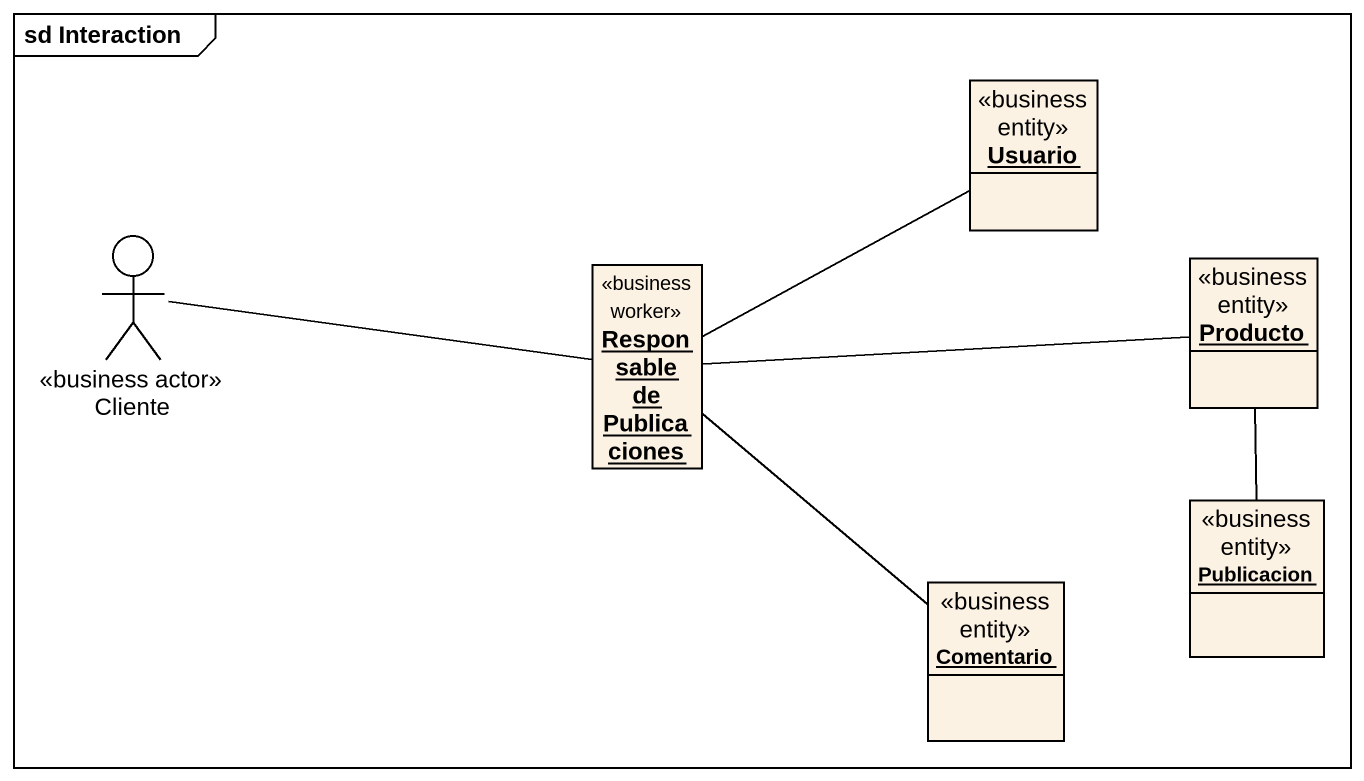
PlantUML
@startuml
mainframe sd Interaction
allowmixing
hide circle
hide empty members
object Usuario <<business entity>>
actor Cliente <<business actor>>
object "Responsable de Publicaciones" as Responsable_de_Publicaciones <<business worker>>
object Producto <<business entity>>
object Comentario <<business entity>>
object Publicacion <<business entity>>
Cliente -right- Responsable_de_Publicaciones
Responsable_de_Publicaciones -right- Usuario
Responsable_de_Publicaciones -right- Producto
Responsable_de_Publicaciones -- Comentario
Producto -- Publicacion
@enduml
